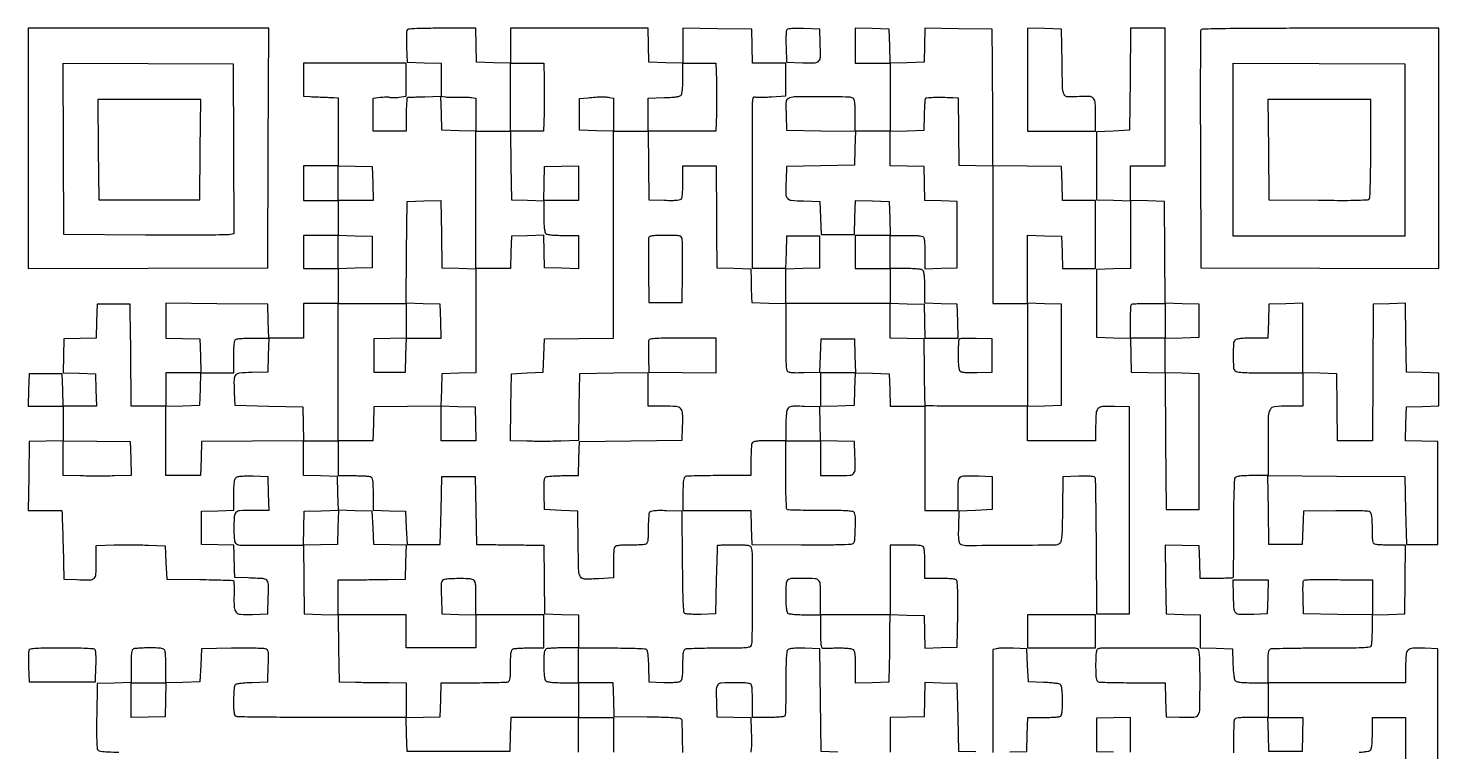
# Model space of a CAD drawing. Extents: x 179 to 1071, y 112 to 1107.
# Drawn here: x 179 to 1071, y 649 to 1107 of the extents above; entities that cross this region are included whole.
import ezdxf

# ---------------------------------------------------------------- set-up
doc = ezdxf.new("R2010")
doc.units = 0

msp = doc.modelspace()

# ---------------------------------------------------------------- linework, layer by layer
for points in [[(592.871427, 648.854837, 0.003575), (592.715739, 659.461046, 0.000954), (592.496557, 668.693724, 0.135061), (592.182915, 669.729091, 0.229245), (591.176082, 670.356762, 0.009458), (586.820349, 670.740348, 0.010976), (580.463718, 671.039146, 0.003023), (570.453905, 671.229091), (549.5, 671.5), (549.216168, 682.25), (548.932337, 693), (537.966168, 693), (527, 693), (527, 704), (527, 715), (547.75, 714.984687, -0.003459), (555.790108, 714.923129, -0.005289), (562.760476, 714.747767, -0.002049), (568.725297, 714.510062, -0.131294), (569.711195, 714.199653, -0.199883), (570.262532, 713.411, -0.01918), (570.684251, 711.055937, -0.019108), (571.012968, 707.800174, -0.00836), (571.211195, 703.464966), (571.5, 693.5), (580.850715, 693.211141, 0.009044), (584.957683, 693.15859, 0.018924), (588.150171, 693.296386, 0.020746), (590.513859, 693.587315, 0.132968), (591.600715, 694.083586, 0.151003), (592.264443, 695.100349, 0.036329), (592.680948, 697.093886, 0.025261), (592.928195, 700.072106, 0.008079), (593, 704.515456, -0.006325), (593.062015, 709.417502, -0.033385), (593.309025, 712.093468, -0.068138), (593.778789, 713.640217, -0.195813), (594.581787, 714.393011, -0.082782), (595.775385, 714.636483, -0.00193), (601.530105, 714.821697, -0.004229), (608.293024, 714.955996, -0.002849), (616.0144, 715, 0.001966), (627.829983, 715.046448, 0.019463), (632.787848, 715.278564, 0.048871), (635.387151, 715.760609, 0.255864), (636.383264, 716.75, 0.071488), (636.866783, 720.059555, 0.000539), (636.901412, 747.519456, 0.000528), (636.877402, 775.007104, 0.073074), (636.39452, 778.25, 0.195116), (635.647364, 779.175652, 0.087221), (634.141371, 779.695381, 0.034876), (631.338704, 779.944303, 0.004715), (625.432612, 780, 0.002243), (621.418572, 779.981992, 0.003634), (618.005916, 779.926563, 0.000679), (615.00525, 779.851928, 0.221139), (614.800293, 779.75, 0.161135), (614.715128, 779.51991, 0.000127), (614.497602, 773.257812, 0.001379), (614.275652, 766.261248, 0.000841), (614.050293, 758), (613.5, 736.5), (604.5, 736.245463, -0.008662), (600.962362, 736.206725, -0.01187), (597.779948, 736.302586, -0.008714), (595.149058, 736.490433, -0.122729), (594.261525, 736.797358, -0.235905), (593.599678, 737.926237, -0.005293), (593.235628, 744.380027, -0.007594), (592.947022, 753.815943, -0.001801), (592.761525, 769.551894), (592.5, 801.5), (582.582645, 801.788231, 0.006827), (577.804805, 801.861823, 0.023663), (574.717063, 801.721018, 0.033714), (572.705135, 801.395734, 0.19692), (571.847958, 800.788231, 0.113628), (571.524864, 799.872203, 0.008287), (571.266219, 797.192658, 0.011234), (571.080753, 793.952971, 0.008261), (571.015313, 790.356989, -0.006483), (570.944731, 785.536466, -0.033702), (570.692539, 782.889392, -0.068336), (570.219983, 781.355355, -0.194682), (569.418213, 780.606989, -0.070701), (568.376466, 780.368294, -0.006434), (565.712778, 780.178303, -0.008233), (562.515192, 780.044336, -0.006352), (559.025201, 780, 0.006824), (554.394852, 779.936805, 0.03479), (551.832752, 779.687898, 0.070258), (550.343123, 779.216173, 0.191652), (549.606989, 778.418213, 0.070627), (549.368316, 777.377262, 0.006463), (549.178303, 774.722095, 0.008255), (549.044338, 771.534757, 0.006374), (549, 768.056918), (549, 759.277411), (539.899759, 758.758539, -0.016913), (530.793393, 758.547836, -0.259067), (528.156213, 760.049659, -0.130618), (527.098585, 763.64142, -0.003462), (526.769563, 780.361515), (526.5, 801.5), (516, 802), (505.5, 802.5), (505.211769, 812.417355, -0.006827), (505.138177, 817.195195, -0.023663), (505.278982, 820.282937, -0.033714), (505.604266, 822.294865, -0.19692), (506.211769, 823.152042, -0.115349), (507.139207, 823.475621, -0.007622), (509.975707, 823.733781, -0.010705), (513.400525, 823.919284, -0.007782), (517.216168, 823.984687), (526.932337, 824), (527.216168, 834.75), (527.5, 845.5), (560, 846), (592.5, 846.5), (592.788833, 855.243181, 0.016288), (592.792504, 863.394003, 0.180768), (591.576308, 866.354446, 0.189805), (588.745043, 867.715759, 0.018261), (580.964816, 868), (571, 868), (571, 878.519502), (571, 889.039005), (549.25, 888.769502), (527.5, 888.5), (527.230293, 867.312025), (526.960586, 846.124049), (515.730293, 845.812025, -0.004067), (510.68452, 845.712899, -0.002552), (504.782148, 845.675092, -0.002561), (498.970959, 845.697288, -0.004677), (494.230211, 845.784032), (483.960423, 846.068065), (484.230211, 867.284032), (484.5, 888.5), (494.5, 889), (504.5, 889.5), (505, 900), (505.5, 910.5), (527.25, 910.769502), (549, 911.039005), (549, 976.519502), (549, 1042), (559.980498, 1042), (570.960995, 1042), (571.230498, 1020.25), (571.5, 998.5), (581.417355, 998.211769, 0.006827), (586.195195, 998.138177, 0.023663), (589.282937, 998.278982, 0.033714), (591.294865, 998.604266, 0.19692), (592.152042, 999.211769, 0.115445), (592.475649, 1000.139851, 0.007585), (592.733781, 1002.985645, 0.010675), (592.919286, 1006.421391, 0.007755), (592.984687, 1010.25), (593, 1020), (603.5, 1020), (614, 1020), (614.059069, 1009.75, 0.000386), (614.094255, 1004.365363, 0.000111), (614.156873, 996.048437, 0.000112), (614.23164, 986.674575, 0.00012), (614.309069, 977.5), (614.5, 955.5), (625.25, 955.216168), (636, 954.932337), (636.086145, 947.716168, 0.001483), (636.13115, 944.696723, 0.001364), (636.195118, 941.591624, 0.001361), (636.267255, 938.822812, 0.004503), (636.336145, 937), (636.5, 933.5), (647.25, 933.216168), (658, 932.932337), (658.06017, 922.216168, -0.000976), (658.077862, 917.387448, -0.000603), (658.080742, 911.710374, -0.000604), (658.070046, 906.101296, -0.001087), (658.045707, 901.5, 0.007949), (658.078806, 897.575575, 0.010999), (658.241836, 894.059082, 0.007766), (658.486549, 891.14769, 0.121161), (658.818182, 890.211769, 0.193052), (659.69042, 889.605124, 0.033427), (661.714187, 889.279649, 0.023561), (664.81016, 889.138626, 0.006865), (669.582645, 889.211769), (679.5, 889.5), (680, 900), (680.5, 910.5), (691, 910.5), (701.5, 910.5), (701.783832, 899.75), (702.067663, 889), (691.033832, 889), (680, 889), (680, 878.466168), (680, 867.932337), (690.75, 868.216168), (701.5, 868.5), (701.785353, 878.783473), (702.070705, 889.066946), (712.785353, 888.783473), (723.5, 888.5), (723.784983, 878.25), (724.069966, 868), (735.034983, 868), (746, 868), (746, 835), (746, 802), (756.5, 802), (767, 802), (767, 812.480948, -0.01319), (767.211645, 820.50249, -0.203196), (768.397028, 822.933469, -0.179688), (771.034911, 823.928151, -0.009927), (780, 823.795054), (788.5, 823.5), (788.5, 813), (788.5, 802.5), (778, 802), (767.5, 801.5), (767.211769, 791.582645, 0.006804), (767.137914, 786.80166, 0.023723), (767.278592, 783.718728, 0.033886), (767.603769, 781.713731, 0.199219), (768.211769, 780.865346, 0.140197), (771.650804, 779.887181, 0.001161), (799.882931, 779.994166, 0.001049), (828.260635, 780.227147, 0.158662), (831.298922, 781.250919, 0.17888), (832.23493, 782.688737, 0.033537), (832.731316, 785.844692, 0.016788), (833.037944, 791.375356, 0.002268), (833.238794, 803), (833.5, 823.5), (843.267408, 823.786422, -0.006325), (848.127114, 823.867423, -0.026442), (851.048093, 823.724606, -0.043392), (852.839797, 823.382893, -0.236571), (853.547406, 822.737058, -0.087283), (853.759013, 821.650155, -0.000357), (853.974048, 809.323785, -0.001773), (854.158687, 795.319998, -0.001114), (854.279998, 778.950636), (854.5, 736.5), (865, 736.5), (875.5, 736.5), (875.5, 802), (875.5, 867.5), (866.016285, 867.790619, 0.019001), (858.389929, 867.734461, 0.19207), (855.552728, 866.450807, 0.17762), (854.2596, 863.514429, 0.015815), (854, 855.30887), (854, 846), (832.5, 846), (811, 846), (811, 856.966168), (811, 867.932337), (821.75, 868.216168), (832.5, 868.5), (832.5, 900.5), (832.5, 932.5), (821.75, 932.783832), (811, 933.067663), (811, 954.567663), (811, 976.067663), (821.75, 975.783832), (832.5, 975.5), (832.784983, 965.25), (833.069966, 955), (843.534983, 955), (854, 955), (854, 976.5), (854, 998), (843.533832, 998), (833.067663, 998), (832.783832, 1008.75), (832.5, 1019.5), (810.75, 1019.769502), (789, 1020.039005), (788.972336, 1041.769502, 0.000708), (788.945769, 1051.645983, 0.000419), (788.887487, 1063.432291, 0.000419), (788.809591, 1075.1967, 0.00072), (788.722336, 1085), (788.5, 1106.5), (767.284032, 1106.769789), (746.068065, 1107.039577), (745.784032, 1096.269789), (745.5, 1085.5), (734.784171, 1085.216515), (724.068343, 1084.93303), (723.784171, 1095.716515), (723.5, 1106.5), (712.75, 1106.783832), (702, 1107.067663), (702, 1096.033832), (702, 1085), (713, 1085), (724, 1085), (724, 1063.5), (724, 1042), (713, 1042), (702, 1042), (702, 1051.940983, 0.00755), (701.93109, 1056.504367, 0.021457), (701.698816, 1059.675924, 0.025944), (701.331373, 1061.843911, 0.20014), (700.75, 1062.667235, 0.137067), (698.007637, 1063.481031, 0.002025), (681.022904, 1063.684634, 0.002818), (664.434444, 1063.722817, 0.090241), (660.465784, 1062.986991, 0.091054), (658.997355, 1062.096905, 0.160687), (658.293129, 1060.8828, 0.055297), (658.075549, 1058.634611, 0.003831), (658.213656, 1052.260933), (658.5, 1042.5), (680.283633, 1042.230404), (702.067266, 1041.960808), (701.783633, 1031.230404), (701.5, 1020.5), (680, 1020), (658.5, 1019.5), (658.204946, 1011, 0.010012), (658.074823, 1002.13313, 0.174565), (659.051258, 999.466432, 0.200378), (661.45705, 998.218122, 0.013827), (669.2603, 997.784869), (679.5, 997.5), (680, 987), (680.5, 976.5), (691, 976.5), (701.5, 976.5), (701.784171, 987.283485), (702.068343, 998.06697), (712.784171, 997.783485), (723.5, 997.5), (723.783832, 986.75), (724.067663, 976), (713.033832, 976), (702, 976), (702, 965.5), (702, 955), (713, 955), (724, 955), (724, 944), (724, 933), (691, 933), (658, 933), (658, 943.966168), (658, 954.932337), (668.75, 955.216168), (679.5, 955.5), (679.5, 965.5), (679.5, 975.5), (669, 975.5), (658.5, 975.5), (658.215017, 965.25), (657.930034, 955), (647.465017, 955), (637, 955), (636.945799, 957.75, -0.00493), (636.902883, 962.107917, -0.000031), (636.905796, 1000.943805, -0.00012), (636.919231, 1036.457722, -0.000834), (636.95903, 1053.856989, -0.004119), (637.030016, 1059.67809, -0.035163), (637.266303, 1062.275247, -0.124487), (637.75277, 1063.398424, -0.331605), (638.545039, 1063.62109, 0.085528), (639.571905, 1063.417455, 0.0073), (642.266743, 1063.389083, 0.009489), (645.502593, 1063.46368, 0.007209), (649.045039, 1063.663844), (658, 1064.299485), (658, 1074.649743), (658, 1085), (647.533832, 1085), (637.067663, 1085), (636.783832, 1095.75), (636.5, 1106.5), (614.75, 1106.769502), (593, 1107.039005), (593, 1095.985671), (593, 1084.932337), (582.25, 1085.216168), (571.5, 1085.5), (571.216168, 1096.25), (570.932337, 1107), (527.466168, 1107), (484, 1107), (484, 1095.966168), (484, 1084.932337), (473.25, 1085.216168), (462.5, 1085.5), (462.216168, 1096.25), (461.932337, 1107), (440.434783, 1107, 0.002494), (429.402026, 1106.944964, 0.012541), (423.23514, 1106.728678, 0.014175), (419.340034, 1106.383111, 0.278792), (418.428774, 1105.674983, 0.081654), (418.239658, 1104.758353, 0.005045), (418.154817, 1101.970602, 0.007376), (418.136178, 1098.631743, 0.005394), (418.210159, 1094.924983), (418.5, 1085.5), (429.25, 1085.216168), (440, 1084.932337), (440, 1074.545624), (440, 1064.158911), (442.75, 1063.649252, 0.029332), (444.174576, 1063.470819, 0.009376), (446.307813, 1063.370042, 0.00932), (448.692594, 1063.346633, 0.010277), (451, 1063.414438, -0.00964), (453.307404, 1063.485181, -0.008744), (455.692187, 1063.470589, -0.008791), (457.825668, 1063.382662, -0.027601), (459.25, 1063.21964), (462, 1062.75), (462, 1052.341168), (462, 1041.932337), (451.25, 1042.216168), (440.5, 1042.5), (440.216927, 1053.175174), (439.933855, 1063.850348), (429.716927, 1063.527571, 0.000717), (425.747339, 1063.396461, 0.001074), (422.28091, 1063.269531, 0.000434), (419.308248, 1063.1517, 0.023806), (418.75, 1063.102397, 0.349635), (418.448551, 1062.786757, 0.004771), (418.220312, 1059.945704, 0.010962), (418.053993, 1056.533043, 0.006694), (418, 1052.5), (418, 1042), (407.5, 1042), (397, 1042), (397, 1052.364076), (397, 1062.728152), (401.47647, 1063.341721, -0.015857), (403.302894, 1063.533288, -0.017193), (405.089122, 1063.601933, -0.016921), (406.616823, 1063.556377, -0.075834), (407.488752, 1063.365943, 0.077915), (408.361276, 1063.179158, 0.017316), (409.891687, 1063.147403, 0.017584), (411.681553, 1063.235262, 0.016161), (413.512282, 1063.449571), (418, 1064.122546), (418, 1074.561273), (418, 1085), (385.5, 1085), (353, 1085), (353, 1074.5), (353, 1064), (357.25, 1063.788296, 0.001158), (359.167431, 1063.697233, 0.000711), (361.426562, 1063.598404, 0.000713), (363.661971, 1063.50699, 0.001274), (365.5, 1063.439142, -0.001185), (367.232676, 1063.375491, -0.000899), (369.132812, 1063.297757, -0.000908), (370.915713, 1063.218363, -0.00212), (372.25, 1063.150846), (375, 1063), (375, 1041.5), (375, 1020), (364, 1020), (353, 1020), (353, 1009), (353, 998), (364, 998), (375, 998), (375, 987), (375, 976), (364, 976), (353, 976), (353, 965.5), (353, 955), (364, 955), (375, 955), (375, 944), (375, 933), (364, 933), (353, 933), (353, 922), (353, 911), (342.033832, 911), (331.067663, 911), (330.783832, 921.75), (330.5, 932.5), (298.25, 932.763853), (266, 933.027706), (266, 922.047685), (266, 911.067663), (276.75, 910.783832), (287.5, 910.5), (287.783832, 899.75), (288.067663, 889), (277.033832, 889), (266, 889), (266, 878.5), (266, 868), (255, 868), (244, 868), (243.972336, 878.75, 0.000987), (243.947046, 884.311876, 0.000308), (243.887487, 892.657812, 0.000308), (243.809485, 901.980201, 0.00034), (243.722336, 911), (243.5, 932.5), (233, 932.5), (222.5, 932.5), (222.216519, 921.784613), (221.933039, 911.069227), (211.716519, 910.784613), (201.5, 910.5), (201.216527, 899.785353), (200.933054, 889.070705), (211.216527, 888.785353), (221.5, 888.5), (221.784983, 878.25), (222.069966, 868), (211.569966, 868), (201.069966, 868), (200.784983, 878.25), (200.5, 888.5), (190, 888.5), (179.5, 888.5), (179.215017, 878.25), (178.930034, 868), (189.965017, 868), (201, 868), (201, 857.033832), (201, 846.067663), (190.25, 845.783832), (179.5, 845.5), (179.230498, 823.75), (178.960995, 802), (189.480498, 802, -0.002225), (193.527856, 801.981992, -0.003605), (196.96856, 801.926563, -0.000668), (199.994672, 801.851937, -0.2212), (200.199707, 801.75, -0.161135), (200.284872, 801.51991, -0.000127), (200.502398, 795.257812, -0.001379), (200.724348, 788.261248, -0.000841), (200.949707, 780), (201.5, 758.5), (209.496645, 758.203496, 0.010813), (218.052059, 758.071426, 0.183704), (220.633476, 759.071317, 0.199029), (221.792914, 761.502685, 0.013013), (222, 769.458512), (222, 779.878919), (233.25, 780.18946, -0.00561), (238.319445, 780.272491, -0.003467), (244.279687, 780.261904, -0.003477), (250.168651, 780.169651, -0.006241), (255, 780), (265.5, 779.5), (266, 769), (266.5, 758.5), (287.40472, 758.261946, -0.002132), (295.453606, 758.135955, -0.003434), (302.310237, 757.952263, -0.000677), (308.333837, 757.741317, -0.189479), (308.79134, 757.541993, -0.186573), (308.979681, 757.116243, -0.003703), (309.076643, 754.704492, -0.008295), (309.122821, 751.852023, -0.005409), (309.085875, 748.559123, 0.01665), (309.176434, 740.517327, 0.180631), (310.424491, 737.581501, 0.193113), (313.250269, 736.285907, 0.019454), (320.804214, 736.214442), (330.5, 736.5), (330.783553, 747.222527, 0.010992), (330.820152, 755.43543, 0.202285), (329.787687, 757.767985, 0.175254), (327.337791, 758.826727, 0.00786), (318, 759.24922), (309.5, 759.5), (309.395178, 764.5, 0.000559), (309.344587, 766.790894, 0.000318), (309.278501, 769.563161, 0.000317), (309.208382, 772.355843, 0.000524), (309.145178, 774.715017), (309, 779.930034), (298.75, 780.215017), (288.5, 780.5), (288.5, 791), (288.5, 801.5), (298.75, 801.784983), (309, 802.069966), (309, 811.912538, -0.007384), (309.070251, 816.669073, -0.024242), (309.315039, 819.800587, -0.035197), (309.72913, 821.876937, -0.153913), (310.399285, 822.916414, -0.132968), (311.486141, 823.412685, -0.020746), (313.849829, 823.703614, -0.018924), (317.042317, 823.84141, -0.009044), (321.149285, 823.788859), (330.5, 823.5), (330.783832, 812.75), (331.067663, 802), (320.650463, 802, 0.012868), (312.705526, 801.795495, 0.196706), (310.269852, 800.64906, 0.176962), (309.204077, 798.071863, 0.01004), (309.013655, 789.317388, 0.022962), (309.288953, 783.099592, 0.225309), (310.58819, 780.899237, 0.145709), (313.436906, 780.002972, 0.008226), (322.785381, 780.012486, -0.002162), (327.243131, 780.071081, -0.001219), (332.651539, 780.105589, -0.001217), (338.108944, 780.113819, -0.001995), (342.730498, 780.091103), (352.960995, 780), (353.230498, 758.25), (353.5, 736.5), (364.23021, 736.216369), (374.96042, 735.932738), (375.23021, 714.716369), (375.5, 693.5), (386, 693.296894, 0.001202), (390.797098, 693.215634, 0.000693), (396.573437, 693.139675, 0.000692), (402.373532, 693.079466, 0.001159), (407.25, 693.046894), (418, 693), (418, 682), (418, 671), (365.081787, 671, -0.001073), (344.681778, 671.043776, -0.001711), (327.24365, 671.178303, -0.000328), (311.872102, 671.3596, -0.088721), (310.581787, 671.606989, -0.19467), (309.780298, 672.355058, -0.069116), (309.312224, 673.882724, -0.033827), (309.069372, 676.524375, -0.00643), (309.015313, 681.356989, -0.007787), (309.077247, 684.947472, -0.010713), (309.252233, 688.170029, -0.007626), (309.495577, 690.838949, -0.115495), (309.800347, 691.711195, -0.199883), (310.589, 692.262532, -0.01918), (312.944063, 692.684251, -0.019108), (316.199826, 693.012968, -0.00836), (320.535034, 693.211195), (330.5, 693.5), (330.784677, 703.722245, 0.003524), (330.921125, 710.283055, 0.049465), (330.720931, 712.629791, 0.16328), (330.07189, 713.796538, 0.128856), (328.784677, 714.471818, 0.05121), (327.181749, 714.672433, 0.002282), (321.589874, 714.770932, 0.003824), (314.944987, 714.806827, 0.002722), (307.5, 714.749574), (288.5, 714.5), (288, 704), (287.5, 693.5), (276.75, 693.216168), (266, 692.932337), (266, 702.384381, 0.00593), (265.955696, 706.119908, 0.007809), (265.821697, 709.524537, 0.005887), (265.632128, 712.361111, 0.0721), (265.393011, 713.418213, 0.191652), (264.656877, 714.216173, 0.070258), (263.167248, 714.687898, 0.03479), (260.605148, 714.936805, 0.006824), (255.974799, 715, 0.006352), (252.484808, 714.955664, 0.008233), (249.287222, 714.821697, 0.006434), (246.623534, 714.631706, 0.070701), (245.581787, 714.393011, 0.20495), (244.767927, 713.602718, 0.063217), (244.302822, 711.919034, 0.030446), (244.059651, 708.973908, 0.005377), (244, 703.426843), (244, 693.067663), (233.25, 692.783832), (222.5, 692.5), (222.230134, 671.888932, 0.002654), (222.14732, 661.250529, 0.012999), (222.288749, 655.238807, 0.016899), (222.604913, 651.452715, 0.19257), (223.306984, 650.160189, 0.152314), (224.567997, 649.641223, 0.006101), (229.570942, 649.260691, 0.008857), (236.190129, 648.955988, 0.003752)], [(527, 649.067663), (527, 660.033832), (527, 671), (505.533832, 671), (484.067663, 671), (483.783832, 660.25), (483.5, 649.5), (451, 649.5), (418.5, 649.5), (418.216515, 660.215829), (417.93303, 670.931657), (428.716515, 671.215829), (439.5, 671.5), (439.783832, 682.25), (440.067663, 693), (460.452044, 693, 0.002775), (468.37797, 693.043995, 0.004131), (475.313163, 693.178303, 0.001846), (481.220801, 693.363378, 0.08304), (482.418213, 693.606989, 0.200263), (483.226524, 694.377876, 0.065784), (483.694084, 695.989192, 0.03193), (483.939172, 698.792715, 0.00584), (484, 704, -0.00584), (484.060828, 709.207285, -0.03193), (484.305916, 712.010808, -0.065784), (484.773476, 713.622124, -0.200263), (485.581787, 714.393011, -0.070946), (486.626193, 714.631778, -0.006338), (489.31865, 714.821697, -0.008159), (492.550804, 714.955669, -0.006277), (496.081787, 715), (505, 715), (505, 725.5), (505, 736), (483.5, 736), (462, 736), (462, 725.5), (462, 715), (440, 715), (418, 715), (418, 725.5), (418, 736), (396.5, 736), (375, 736), (375, 747), (375, 758), (385.25, 758.097508, 0.000362), (389.967406, 758.1458, 0.000201), (395.720312, 758.211168, 0.0002), (401.54442, 758.282022, 0.000324), (406.5, 758.347508), (417.5, 758.5), (417.783473, 769.214647), (418.066946, 779.929295), (407.783473, 780.214647), (397.5, 780.5), (397, 791), (396.5, 801.5), (385.784171, 801.783485), (375.068343, 802.06697), (374.784171, 791.283485), (374.5, 780.5), (363.715822, 780.215822), (352.931643, 779.931643), (353.215822, 790.715822), (353.5, 801.5), (364.283485, 801.784171), (375.06697, 802.068343), (374.783485, 812.784171), (374.5, 823.5), (363.75, 823.783832), (353, 824.067663), (353, 835.019161), (353, 845.970659), (320.75, 845.735329), (288.5, 845.5), (288.216168, 834.75), (287.932337, 824), (276.966168, 824), (266, 824), (266, 845.966168), (266, 867.932337), (276.75, 868.216168), (287.5, 868.5), (287.784983, 878.75), (288.069966, 889), (298.534983, 889), (309, 889), (309, 899.393011, -0.005351), (309.059586, 904.960143, -0.030363), (309.30265, 907.913621, -0.063068), (309.76761, 909.601595, -0.205218), (310.581787, 910.393011, -0.0721), (311.638889, 910.632128, -0.005887), (314.475463, 910.821697, -0.007809), (317.880092, 910.955696, -0.00593), (321.615619, 911), (331.067663, 911), (330.783832, 900.25), (330.5, 889.5), (320.2603, 889.215131, 0.013482), (312.473421, 888.788181, 0.195806), (310.060296, 887.567079, 0.179106), (309.075074, 884.958841, 0.010944), (309.203496, 876.496645), (309.5, 868.5), (331, 868), (352.5, 867.5), (352.783832, 856.75), (353.067663, 846), (364.033832, 846), (375, 846), (375, 889.5), (375, 933), (396.486147, 933), (417.972294, 933), (418.236147, 965.25), (418.5, 997.5), (429.230014, 997.783629), (439.960029, 998.067258), (440.230014, 976.783629), (440.5, 955.5), (451.25, 955.216168), (462, 954.932337), (462, 998.466168), (462, 1042), (473, 1042), (484, 1042), (484, 1063.5), (484, 1085), (494.466168, 1085), (504.932337, 1085), (505.216168, 1074.75, -0.004692), (505.302819, 1070.015589, -0.002561), (505.324862, 1064.20625, -0.002552), (505.286888, 1058.301984, -0.004056), (505.187616, 1053.25), (504.875232, 1042), (494.418114, 1042), (483.960995, 1042), (484.230498, 1020.25), (484.5, 998.5), (494.715817, 998.215394), (504.931635, 997.930789), (505.215817, 1008.715394), (505.5, 1019.5), (516.25, 1019.783832), (527, 1020.067663), (527, 1009.033832), (527, 998), (516, 998), (505, 998), (505, 988.2, 0.008695), (505.074295, 983.928253, 0.018472), (505.311224, 980.630442, 0.019349), (505.671932, 978.200304, 0.150969), (506.2, 977.2, 0.150969), (507.200304, 976.671932, 0.019349), (509.630442, 976.311224, 0.018472), (512.928253, 976.074295, 0.008695), (517.2, 976), (527, 976), (527, 965.466168), (527, 954.932337), (516.25, 955.216168), (505.5, 955.5), (505.214635, 965.784593), (504.92927, 976.069185), (494.714635, 975.784593), (484.5, 975.5), (484.215017, 965.25), (483.930034, 955), (472.965017, 955), (462, 955), (462, 922.033832), (462, 889.067663), (451.25, 888.783832), (440.5, 888.5), (440.215394, 878.284183), (439.930789, 868.068365), (450.715394, 867.784183), (461.5, 867.5), (461.783832, 856.75), (462.067663, 846), (451.033832, 846), (440, 846), (440, 856.977031), (440, 867.954063), (418.75, 867.727031), (397.5, 867.5), (397.216168, 856.75), (396.932337, 846), (385.966168, 846), (375, 846), (375, 835), (375, 824), (384.418213, 824, -0.005951), (388.140776, 823.955695, -0.007831), (391.534475, 823.821697, -0.005915), (394.361889, 823.632106, -0.07203), (395.418213, 823.393011, -0.204941), (396.232062, 822.602756, -0.063222), (396.697172, 820.919218, -0.030449), (396.940347, 817.974376, -0.005378), (397, 812.427994), (397, 802.069966), (407.25, 801.784983), (417.5, 801.5), (418, 791), (418.5, 780.5), (429, 780.5), (439.5, 780.5), (440, 802), (440.5, 823.5), (451, 823.5), (461.5, 823.5), (462, 802), (462.5, 780.5), (473.5, 780.347508, 0.000322), (478.454221, 780.282022, 0.0002), (484.273959, 780.211168, 0.0002), (490.020645, 780.145799, 0.000361), (494.730498, 780.097508), (504.960995, 780), (505.230498, 758.25), (505.5, 736.5), (516.25, 736.216168), (527, 735.932337), (527, 725.466168), (527, 715), (517.581787, 715, 0.005951), (513.859224, 714.955695, 0.007831), (510.465525, 714.821697, 0.005915), (507.638111, 714.632106, 0.07203), (506.581787, 714.393011, 0.195123), (505.779618, 713.642994, 0.068495), (505.309523, 712.105917, 0.033615), (505.062206, 709.449162, 0.006405), (505, 704.593011, 0.009539), (505.075751, 700.62258, 0.019202), (505.315267, 697.499944, 0.020076), (505.678473, 695.177004, 0.148618), (506.2, 694.2, 0.150969), (507.200304, 693.671932, 0.019349), (509.630442, 693.311224, 0.018472), (512.928253, 693.074295, 0.008695), (517.2, 693), (527, 693), (527, 682), (527, 671), (538, 671), (549, 671), (549, 660), (549, 649)], [(1070.5, 627.5), (1070.5, 671), (1070.5, 714.5), (1062.259538, 714.790288, 0.017872), (1054.49937, 714.786195, 0.184841), (1051.608188, 713.557606, 0.185014), (1050.277655, 710.713153, 0.017911), (1050, 702.964816), (1050, 693), (1006.5, 693), (963, 693), (963, 703.393011, -0.005351), (963.059586, 708.960143, -0.030363), (963.30265, 711.913621, -0.063068), (963.76761, 713.601595, -0.205218), (964.581787, 714.393011, -0.086235), (965.829169, 714.638556, -0.000896), (974.749722, 714.821697, -0.002844), (985.051248, 714.95612, -0.00184), (996.974799, 715, 0.001318), (1014.723055, 715.046786, 0.011258), (1022.673153, 715.26776, 0.01785), (1027.211486, 715.659025, 0.277483), (1028.393011, 716.581787, 0.070866), (1028.631754, 717.625328, 0.00637), (1028.821697, 720.308374, 0.008183), (1028.955668, 723.529225, 0.006301), (1029, 727.046804), (1029, 735.930034), (1039.25, 736.215017), (1049.5, 736.5), (1049.769502, 758.25), (1050.039005, 780), (1041.10129, 780, -0.006264), (1037.562834, 780.04433, -0.008146), (1034.324379, 780.178303, -0.006321), (1031.626673, 780.368209, -0.07099), (1030.581787, 780.606989, -0.195813), (1029.778789, 781.359783, -0.068138), (1029.309025, 782.906532, -0.033385), (1029.062015, 785.582498, -0.006325), (1029, 790.484544, 0.008169), (1028.928013, 794.89019, 0.024722), (1028.682005, 797.879508, 0.034669), (1028.271823, 799.894152, 0.153158), (1027.62212, 800.89865, 0.155745), (1026.27761, 801.441468, 0.008655), (1021.705807, 801.70418, 0.010005), (1015.276081, 801.833319, 0.003345), (1005.87212, 801.771094), (985.5, 801.5), (985, 791), (984.5, 780.5), (974, 780.5), (963.5, 780.5), (963.230468, 802.260637), (962.960936, 824.021275), (1006.230468, 823.760637), (1049.5, 823.5), (1050, 802), (1050.5, 780.5), (1060.5, 780.5), (1070.5, 780.5), (1070.5, 813), (1070.5, 845.5), (1060.216527, 845.785353), (1049.933054, 846.070705), (1050.216527, 856.785353), (1050.5, 867.5), (1060.75, 867.784983), (1071, 868.069966), (1071, 878.5), (1071, 888.930034), (1060.75, 889.215017), (1050.5, 889.5), (1050.230401, 911.284767), (1049.960802, 933.069533), (1039.730401, 932.784767), (1029.5, 932.5), (1029.239377, 889.25), (1028.978755, 846), (1018.009265, 846), (1007.039775, 846), (1006.769888, 867.25), (1006.5, 888.5), (995.75, 888.783832), (985, 889.067663), (985, 911.067663), (985, 933.067663), (974.25, 932.783832), (963.5, 932.5), (963.216168, 921.75), (962.932337, 911), (953.166168, 911, 0.008739), (948.911233, 910.925628, 0.018512), (945.623182, 910.688563, 0.01939), (943.199046, 910.32772, 0.150842), (942.2, 909.8, 0.186179), (941.167998, 907.47192, 0.012279), (940.98448, 900, 0.012279), (941.167998, 892.52808, 0.186179), (942.2, 890.2, 0.175156), (943.461896, 889.608073, 0.00933), (947.954487, 889.278846, 0.010454), (954.406919, 889.062069, 0.003169), (964.2, 889), (985, 889), (985, 878.5), (985, 868), (975.934259, 868, 0.022805), (967.156707, 867.599448, 0.246828), (964.274212, 865.730701, 0.124083), (963.148019, 861.576351, 0.004455), (963, 844.964816), (963, 824), (953.122445, 824, 0.007977), (948.6362, 823.928425, 0.020673), (945.411281, 823.691787, 0.024459), (943.151031, 823.318917, 0.16797), (942.201775, 822.743124, 0.163743), (941.71615, 821.484049, 0.0027), (941.425605, 813.864211, 0.005772), (941.217479, 804.032994, 0.002348), (941.151542, 790.64867, -0.000986), (941.125449, 778.80181, -0.001618), (941.051132, 768.774246, -0.000149), (940.952919, 759.802919, -0.195991), (940.819715, 759.486382, -0.188425), (940.210851, 759.219637, -0.00152), (934.852747, 759.019179, -0.005936), (929.362142, 758.895714, -0.00751), (924.284983, 758.9181), (920.069966, 759), (919.784983, 769.25), (919.5, 779.5), (908.730403, 779.784031), (897.960806, 780.068061), (898.230403, 758.284031), (898.5, 736.5), (909.25, 736.216168), (920, 735.932337), (920, 725.501151), (920, 715.069966), (930.25, 714.784983), (940.5, 714.5), (940.790118, 705.054124, 0.010217), (940.980158, 701.34104, 0.013854), (941.312947, 697.999888, 0.010763), (941.722996, 695.259099, 0.131421), (942.162563, 694.304124, 0.163434), (943.144506, 693.69658, 0.027915), (945.338284, 693.310401, 0.021862), (948.534962, 693.07111, 0.00775), (953.122445, 693), (963, 693), (963, 682), (963, 671), (952.606989, 671, 0.005901), (947.346462, 670.937918, 0.026409), (944.273884, 670.702691, 0.045245), (942.419853, 670.288792, 0.227381), (941.668567, 669.578683, 0.083347), (941.44862, 668.494202, 0.001636), (941.275146, 662.811549, 0.003872), (941.145399, 656.159078, 0.002582), (941.095156, 648.537521, -0.002815)], [(691, 649), (680.5, 649.5), (680, 682), (679.5, 714.5), (670.149285, 714.788859, 0.009239), (666.122926, 714.838808, 0.017978), (662.912222, 714.703801, 0.01849), (660.493408, 714.424521, 0.136029), (659.4425, 713.952279, 0.188938), (658.734831, 712.670943, 0.016781), (658.368772, 708.930999, 0.01322), (658.147898, 703.054854, 0.002866), (658.093049, 692.898562, -0.002856), (658.051578, 685.189242, -0.004424), (657.918874, 678.53483, -0.001473), (657.736721, 672.796938, -0.130456), (657.490817, 671.985142, -0.226114), (656.882994, 671.593422, -0.008654), (654.140652, 671.289385, -0.014021), (650.794655, 671.071356, -0.009257), (646.940983, 671), (637, 671), (637, 680.418213, 0.005951), (636.955695, 684.140776, 0.007831), (636.821697, 687.534475, 0.005915), (636.632106, 690.361889, 0.07203), (636.393011, 691.418213, 0.205067), (635.602227, 692.232211, 0.063152), (633.916669, 692.697253, 0.03041), (630.967894, 692.940378, 0.005366), (625.412063, 693, 0.013466), (617.477762, 692.78628, 0.204134), (615.059359, 691.598328, 0.178526), (614.071064, 688.9578, 0.009877), (614.204946, 680), (614.5, 671.5), (625.177465, 671.216904), (635.854929, 670.933808), (636.177465, 662.716904, -0.004601), (636.277948, 659.371834, -0.004994), (636.313247, 656.115653, -0.004709), (636.289349, 653.326002, -0.024204), (636.18678, 651.78319), (635.873561, 649.066381)], [(799.75, 649.216168), (810.5, 649.5), (810.783832, 660.25), (811.067663, 671), (820.452044, 671, 0.005972), (824.161644, 671.044307, 0.007852), (827.544413, 671.178303, 0.005942), (830.36267, 671.367915, 0.07196), (831.418213, 671.606989, 0.195813), (832.221211, 672.359783, 0.068138), (832.690975, 673.906532, 0.033385), (832.937985, 676.582498, 0.006325), (833, 681.484544, 0.008505), (832.927386, 685.753213, 0.022826), (832.685644, 688.781358, 0.029015), (832.29689, 690.878173, 0.160543), (831.695876, 691.837437, 0.131421), (830.740901, 692.277004, 0.010763), (828.000112, 692.687053, 0.013854), (824.65896, 693.019842, 0.010217), (820.945876, 693.209882), (811.5, 693.5), (811, 704), (810.5, 714.5), (802, 714.795054, 0.006878), (798.580699, 714.86667, 0.008052), (795.335938, 714.83773, 0.007225), (792.599467, 714.729659, 0.047969), (791.25, 714.526002), (789, 713.961896), (789, 681.447116), (789, 648.932337)], [(1020.65896, 648.980158, 0.013854), (1024.000112, 649.312947, 0.010763), (1026.740901, 649.722996, 0.131421), (1027.695876, 650.162563, 0.163434), (1028.30342, 651.144506, 0.027915), (1028.689599, 653.338284, 0.021862), (1028.92889, 656.534962, 0.00775), (1029, 661.122445), (1029, 671), (1039.5, 671), (1050, 671), (1050, 650.035184, 0.0045), (1050.149096, 633.467526, 0.119283)]]:
    msp.add_lwpolyline(points, format="xyb")
for points in [[(179, 1030.993714), (179, 954.987428), (254.75, 955.243714), (330.5, 955.5), (330.756286, 1031.25), (331.012572, 1107), (255.006286, 1107), (179, 1107)], [(875.763853, 1074.75), (875.5, 1042.5), (865, 1042), (854.5, 1041.5), (854.5, 1020), (854.5, 998.5), (865.25, 998.216168), (876, 997.932337), (876, 976.5), (876, 955.067663), (865.25, 954.783832), (854.5, 954.5), (854.5, 933), (854.5, 911.5), (865.216508, 911.216508), (875.933016, 910.933016), (876.216508, 900.216508), (876.5, 889.5), (887.239403, 889.216276), (897.978805, 888.932552), (898.239403, 845.716276), (898.5, 802.5), (909, 802.5), (919.5, 802.5), (919.5, 845.5), (919.5, 888.5), (908.75, 888.783832), (898, 889.067663), (898, 900), (898, 910.932337), (908.75, 911.216168), (919.5, 911.5), (919.5, 922), (919.5, 932.5), (908.763809, 932.783692), (898.027617, 933.067383), (897.763809, 965.283692), (897.5, 997.5), (886.75, 997.783832), (876, 998.067663), (876, 1009.033832), (876, 1020), (887, 1020), (898, 1020), (898, 1063.5), (898, 1107), (887.013853, 1107), (876.027706, 1107)], [(223.235953, 1030.25), (223.5, 998.5), (255.5, 998.5), (287.5, 998.5), (287.764047, 1030.25), (288.028094, 1062), (255.5, 1062), (222.971906, 1062)], [(396.783832, 1008.75), (397.067663, 998), (386.033832, 998), (375, 998), (375, 1009.033832), (375, 1020.067663), (385.75, 1019.783832), (396.5, 1019.5)], [(396.5, 965.5), (396.5, 955.5), (385.75, 955.216168), (375, 954.932337), (375, 965.5), (375, 976.067663), (385.75, 975.783832), (396.5, 975.5)], [(418, 922.068815), (418, 911.069966), (407.75, 910.784983), (397.5, 910.5), (397.5, 900), (397.5, 889.5), (407.5, 889.5), (417.5, 889.5), (417.783832, 900.25), (418.067663, 911), (429.067663, 911), (440.067663, 911), (439.783832, 921.75), (439.5, 932.5), (428.75, 932.783832), (418, 933.067663)], [(811, 725.5), (811, 715), (832.5, 715), (854, 715), (854, 725.5), (854, 736), (832.5, 736), (811, 736)], [(265.783832, 682.25), (265.5, 671.5), (254.75, 671.216168), (244, 670.932337), (244, 681.966168), (244, 693), (255.033832, 693), (266.067663, 693)], [(984.783832, 660.25), (984.5, 649.5), (974, 649.5), (963.5, 649.5), (963.216168, 660.25), (962.932337, 671), (974, 671), (985.067663, 671)]]:
    msp.add_lwpolyline(points, close=True)
for points in [[(658.442274, 1105.710164, 0.081166), (658.248144, 1104.773814, 0.005233), (658.158783, 1101.980936, 0.007531), (658.137174, 1098.634259, 0.005535), (658.210159, 1094.924983), (658.5, 1085.5), (668.722245, 1085.215323, 0.013848), (676.5543, 1085.214168, 0.210395), (678.951391, 1086.349379, 0.179386), (679.934656, 1088.971409, 0.009619), (679.795054, 1098), (679.5, 1106.5), (669.232115, 1106.785181, 0.005823), (664.049899, 1106.868732, 0.025951), (661.012272, 1106.724596, 0.043922), (659.172333, 1106.376284, 0.236652)], [(811, 1074.533832), (811, 1042), (832.5, 1042), (854, 1042), (854, 1051.877555, 0.014432), (853.771356, 1059.797107, 0.163546), (852.618852, 1062.666368, 0.210984), (850.101526, 1063.878521, 0.026085), (843.866973, 1063.758369, -0.024932), (836.448224, 1063.59829, -0.273524), (834.027478, 1065.123629, -0.112769), (833.084942, 1068.815605, -0.003153), (832.769563, 1085.361515), (832.5, 1106.5), (821.75, 1106.783832), (811, 1107.067663)], [(920.460009, 1105.75, 0.090591), (920.266358, 1104.709509, 0.000109), (920.198937, 1082.982812, 0.000984), (920.176611, 1058.652573, 0.000605), (920.241394, 1030), (920.5, 955.5), (995.75, 955.243674), (1071, 954.987348), (1071, 1030.993674), (1071, 1107), (995.968615, 1107, 0.000668), (957.448289, 1106.948566, 0.003471), (936.19131, 1106.744245, 0.001205), (921.475143, 1106.465155, 0.305157)], [(308.758677, 1030.77123), (309.017354, 977.04246), (306.758677, 976.494347, -0.057902), (304.987826, 976.276519, -0.000418), (290.035361, 976.188577, -0.001589), (272.903102, 976.156579, -0.001017), (253, 976.223117), (201.5, 976.5), (201.241383, 1030.758691), (200.982767, 1085.017383), (254.741383, 1084.758691), (308.5, 1084.5)], [(614.185662, 1074.25, -0.004782), (614.281931, 1069.356229, -0.002807), (614.308236, 1063.5, -0.002807), (614.268781, 1057.643775, -0.004781), (614.161524, 1052.75), (613.823048, 1042), (592.411524, 1042), (571, 1042), (571, 1052.406293), (571, 1062.812585), (581.037773, 1063.156293, 0.007004), (585.992145, 1063.395461, 0.026018), (589.096394, 1063.751734, 0.040708), (591.075278, 1064.252106, 0.171312), (592.02246, 1065, 0.108976), (592.395389, 1066.034457, 0.009909), (592.695717, 1068.776562, 0.012467), (592.909698, 1072.097849, 0.009438), (592.984687, 1075.75), (593, 1085), (603.435662, 1085), (613.871323, 1085)], [(1049.5, 1030), (1049.5, 975.5), (995.211905, 975.5), (940.92381, 975.5), (940.942857, 1025.75, -0.000032), (940.951538, 1045.331386, -0.000047), (940.961905, 1062.563467, -0.000022), (940.972765, 1077.239555, -0.00086), (940.980952, 1080.508612), (941, 1085.017225), (995.25, 1084.758612), (1049.5, 1084.5)], [(546.25, 1063.310767), (549, 1062.841089), (549, 1052.386713), (549, 1041.932337), (538.25, 1042.216168), (527.5, 1042.5), (527.5, 1052.5), (527.5, 1062.5), (533, 1063.070523, -0.005274), (537.827519, 1063.519879, -0.016036), (541.118438, 1063.685217, -0.022413), (543.729778, 1063.615506, -0.024418)], [(763.730112, 1063.156113), (766.960225, 1063), (767.230112, 1041.75), (767.5, 1020.5), (778.25, 1020.216168), (789, 1019.932337), (789, 976.466168), (789, 933), (800, 933), (811, 933), (811, 900.5), (811, 868), (800.75, 867.932771, -0.00187), (783.088681, 867.88298, -0.001725), (764.945101, 867.962265, -0.000132), (746.905609, 868.108088, -0.196744), (746.308195, 868.358471, -0.191375), (746.158741, 868.704968, -0.000388), (745.987832, 874.749668, -0.002596), (745.835625, 881.574381, -0.001598), (745.723843, 889.60949), (745.5, 910.5), (734.75, 910.783832), (724, 911.067663), (724, 922.067663), (724, 933.067663), (734.75, 932.783832), (745.5, 932.5), (745.783832, 921.75), (746.067663, 911), (756.567663, 911), (767.067663, 911), (766.783832, 921.75), (766.5, 932.5), (756.25, 932.784983), (746, 933.069966), (746, 942.834983, 0.00874), (745.925625, 947.089346, 0.018513), (745.688556, 950.377065, 0.019392), (745.327709, 952.800997, 0.150838), (744.8, 953.8, 0.150969), (743.799696, 954.328068, 0.019349), (741.369558, 954.688776, 0.018472), (738.071747, 954.925705, 0.008695), (733.8, 955), (724, 955), (724, 965.5), (724, 976), (734.393011, 976, -0.005351), (739.960143, 975.940414, -0.030363), (742.913621, 975.69735, -0.063068), (744.601595, 975.23239, -0.205218), (745.393011, 974.418213, -0.071025), (745.631801, 973.372947, -0.006307), (745.821697, 970.671074, -0.008135), (745.955671, 967.427616, -0.006253), (746, 963.883229), (746, 954.930034), (756.25, 955.215017), (766.5, 955.5), (766.5, 976.5), (766.5, 997.5), (756.283481, 997.784613), (746.066961, 998.069227), (745.783481, 1008.784613), (745.5, 1019.5), (734.75, 1019.783832), (724, 1020.067663), (724, 1031), (724, 1041.932337), (734.75, 1042.216168), (745.5, 1042.5), (745.766667, 1052, -0.003223), (745.894825, 1055.712355, -0.00461), (746.060075, 1059.003125, -0.002576), (746.239304, 1061.776087, -0.068563), (746.391035, 1062.5, -0.296273), (747.17939, 1063.100816, -0.00933), (751.406621, 1063.33983, -0.014345), (756.850944, 1063.389564, -0.007185)], [(963.235953, 1030.25), (963.5, 998.5), (994.93202, 998.235498, 0.001697), (1010.901959, 998.155315, 0.00816), (1019.995146, 998.288929, 0.006635), (1026.009704, 998.555446, 0.241447), (1027.166708, 999.235498, 0.134731), (1027.492293, 1000.296498, 0.001088), (1027.738089, 1009.161365, 0.003824), (1027.920853, 1019.372002, 0.002438), (1027.984687, 1031.25), (1028, 1062), (995.485953, 1062), (962.971906, 1062)], [(571.446735, 974.72179, 0.087882), (571.255547, 973.733509, 0.001374), (571.180187, 967.95234, 0.003602), (571.159428, 961.218274, 0.002373), (571.22812, 953.47179), (571.5, 933.5), (582, 933.5), (592.5, 933.5), (592.707154, 952.5, 0.002446), (592.75188, 959.942523, 0.003444), (592.713571, 966.579688, 0.002027), (592.620126, 972.169582, 0.046984), (592.438102, 973.75, 0.134745), (591.786739, 975.012081, 0.155013), (590.613822, 975.681929, 0.048978), (588.252433, 975.950958, 0.00389), (581.949563, 976, 0.006863), (577.206677, 975.934897, 0.023418), (574.128555, 975.705837, 0.031764), (572.135656, 975.333685, 0.243728)], [(898, 922), (898, 911), (887, 911), (876, 911), (876, 921.333333, -0.006022), (876.048276, 925.341612, -0.009111), (876.195833, 928.827083, -0.004516), (876.399803, 931.754503, -0.178563), (876.666667, 932.333333, -0.178563), (877.245497, 932.600197, -0.004516), (880.172917, 932.804167, -0.009111), (883.658388, 932.951724, -0.006022), (887.666667, 933), (898, 933)], [(571.428774, 909.674983, 0.081654), (571.239658, 908.758353, 0.005045), (571.154817, 905.970602, 0.007376), (571.136178, 902.631743, 0.005394), (571.210159, 898.924983), (571.5, 889.5), (592.75, 889.230112), (614, 888.960225), (614, 899.980112), (614, 911), (592.968615, 911, 0.002561), (582.187445, 910.944787, 0.012799), (576.147003, 910.728206, 0.014645), (572.334853, 910.381396, 0.277936)], [(767.699448, 910.366114, 0.174545), (767.42056, 909.773397, 0.005931), (767.205463, 907.166431, 0.010534), (767.050713, 904.03601, 0.007082), (767, 900.455778, 0.008159), (767.071977, 896.045061, 0.025371), (767.319499, 893.082853, 0.036445), (767.73626, 891.097914, 0.15069), (768.399285, 890.083586, 0.132968), (769.486141, 889.587315, 0.020746), (771.849829, 889.296386, 0.018924), (775.042317, 889.15859, 0.009044), (779.149285, 889.211141), (788.5, 889.5), (788.5, 900), (788.5, 910.5), (778.449448, 910.782781, 0.006672), (774.547259, 910.840477, 0.010046), (771.145783, 910.777033, 0.005301), (768.300668, 910.636532, 0.183378)], [(659.054214, 866.1013, 0.087687), (658.642299, 864.843453, 0.011576), (658.309675, 862.047055, 0.013138), (658.077185, 858.681255, 0.010673), (658, 855.065741), (658, 846), (647.606989, 846, 0.005351), (642.039857, 845.940414, 0.030363), (639.086379, 845.69735, 0.063068), (637.398405, 845.23239, 0.205218), (636.606989, 844.418213, 0.07203), (636.367894, 843.361889, 0.005915), (636.178303, 840.534475, 0.007831), (636.044305, 837.140776, 0.005951), (636, 833.418213), (636, 824), (616.081787, 824, 0.00284), (608.334577, 823.955997, 0.004216), (601.5499, 823.821697, 0.001919), (595.775876, 823.636501, 0.082815), (594.581787, 823.393011, 0.205218), (593.76761, 822.601595, 0.063068), (593.30265, 820.913621, 0.030363), (593.059586, 817.960143, 0.005351), (593, 812.393011), (593, 802), (614.466168, 802), (635.932337, 802), (636.216168, 791.25), (636.5, 780.5), (667.940451, 780.285615, 0.002134), (682.193655, 780.24927, 0.006229), (692.029372, 780.388709, 0.003495), (699.326198, 780.634139, 0.164488), (700.690451, 781.15806, 0.20388), (701.612923, 782.94817, 0.009156), (702.004548, 790.026912, 0.013706), (702.070707, 796.956651, 0.087357), (701.401732, 800.395485, 0.258047), (700.372148, 801.261485, 0.030094), (697.282685, 801.678186, 0.016279), (691.821033, 801.904116, 0.002197), (680.343014, 801.954545, -0.002657), (672.432696, 801.996579, -0.004137), (665.61632, 802.125433, -0.001292), (659.721612, 802.300912, -0.13105), (658.941282, 802.53629, -0.246076), (658.545114, 803.205276, -0.002345), (658.267758, 809.051681, -0.00686), (658.06507, 816.040023, -0.003819), (658, 824.559017), (658, 846), (669, 846), (680, 846), (680, 835), (680, 824), (690.480948, 824, 0.01319), (698.50249, 824.211645, 0.203196), (700.933469, 825.397028, 0.179688), (701.928151, 828.034911, 0.009927), (701.795054, 837), (701.5, 845.5), (690.783492, 845.783492), (680.066984, 846.066984), (679.783492, 856.783492), (679.5, 867.5), (669.804214, 867.785558, 0.004922), (664.072513, 867.89791, 0.041315), (661.493115, 867.709725, 0.103221), (660.034994, 867.15901, 0.128846)], [(243.783172, 834.814994), (244.066345, 824.129987), (233.283172, 823.814994, -0.004768), (228.376586, 823.71848, -0.002806), (222.509744, 823.691957, -0.002806), (216.646059, 823.731259, -0.00479), (211.75, 823.838476), (201, 824.176952), (201, 835.108364), (201, 846.039775), (222.25, 845.769888), (243.5, 845.5)], [(724, 758), (724, 736), (702, 736), (680, 736), (680, 746.893011, 0.010004), (679.832924, 755.243014, 0.176168), (678.824126, 757.705792, 0.197722), (676.510737, 758.802983, 0.013113), (669, 759, 0.012165), (661.538603, 758.818438, 0.185199), (659.215227, 757.795048, 0.187091), (658.184213, 755.4847, 0.012459), (658, 748.093011, 0.008834), (658.07454, 743.874423, 0.018598), (658.3119, 740.607477, 0.019478), (658.673038, 738.196308, 0.150566), (659.2, 737.2, 0.150969), (660.200304, 736.671932, 0.019349), (662.630442, 736.311224, 0.018472), (665.928253, 736.074295, 0.008695), (670.2, 736), (680, 736), (680, 725.5, 0.006008), (680.06059, 720.458052, 0.023429), (680.281387, 717.348286, 0.034102), (680.642415, 715.42875, 0.326444), (681.25, 714.931729, 0.01441), (682.088167, 714.910146, 0.000891), (684.577099, 714.922233, 0.001321), (687.542647, 714.949758, 0.000979), (690.820975, 714.99527, -0.011128), (694.372164, 714.972485, -0.01976), (697.29094, 714.773153, -0.020842), (699.521941, 714.437386, -0.126079), (700.570975, 713.941096, -0.151307), (701.261372, 712.882105, -0.037351), (701.68404, 710.82591, -0.024828), (701.93022, 707.693169, -0.007194), (702, 702.843724), (702, 692.932337), (712.75, 693.216168), (723.5, 693.5), (723.677892, 704.5, 0.000684), (723.751286, 709.457938, 0.000422), (723.82471, 715.289626, 0.000423), (723.88753, 721.053324, 0.00076), (723.927892, 725.783832), (724, 736.067663), (734.75, 735.783832), (745.5, 735.5), (745.785365, 725.215407), (746.07073, 714.930815), (756.285365, 715.215407), (766.5, 715.5), (766.77083, 736.428109, 0.002701), (766.849994, 746.928451, 0.012029), (766.714887, 753.091209, 0.012869), (766.427241, 757.095412, 0.230932), (765.77083, 758.162796, 0.114378), (764.862447, 758.481845, 0.00801), (762.156119, 758.73694, 0.011016), (758.885742, 758.920046, 0.008061), (755.25, 758.984687), (746, 759), (746, 767.918213, 0.006277), (745.955669, 771.449196, 0.008159), (745.821697, 774.68135, 0.006338), (745.631778, 777.373807, 0.070946), (745.393011, 778.418213, 0.205218), (744.601595, 779.23239, 0.063068), (742.913621, 779.69735, 0.030363), (739.960143, 779.940414, 0.005351), (734.393011, 780), (724, 780)], [(442.216918, 758.289932, 0.136443), (440.928581, 757.650617, 0.166747), (440.277249, 756.482088, 0.047939), (440.078711, 754.073555, 0.003237), (440.216918, 747.176114), (440.5, 736.5), (451.25, 736.216168), (462, 735.932337), (462, 746.849537, 0.003503), (461.951653, 753.749563, 0.044747), (461.684668, 756.321223, 0.142621), (461.016604, 757.616409, 0.138225), (459.75, 758.369714, 0.058232), (457.026359, 758.768834, 0.00843), (451.407114, 758.838011, 0.009708), (445.743145, 758.702245, 0.036526)], [(1018.25, 758.087065), (1029, 758), (1029, 746.980498), (1029, 735.960995), (1007.25, 736.230498), (985.5, 736.5), (985.211631, 746.428821, -0.004161), (985.131216, 750.310619, -0.005947), (985.129503, 753.755709, -0.003418), (985.182338, 756.653268, -0.086091), (985.33699, 757.428821, -0.272797), (985.934792, 757.90202, -0.014165), (988.473205, 758.178818, -0.016775), (991.946209, 758.341257, -0.007043), (996.625359, 758.337065, 0.000537), (1001.56723, 758.268332, 0.000318), (1007.463387, 758.196417, 0.000318), (1013.347709, 758.132134, 0.000547)], [(962.783832, 747.25), (962.5, 736.5), (954, 736.204946, -0.009853), (945.297933, 736.074461, -0.181232), (942.759773, 737.039357, -0.197098), (941.587919, 739.406171, -0.011981), (941.212485, 747.462486), (940.974218, 758), (952.020941, 758), (963.067663, 758)], [(179.415388, 713.6401, 0.082139), (179.231243, 712.743191, 0.004859), (179.150885, 709.960354, 0.00722), (179.135191, 706.62925, 0.005254), (179.210159, 702.924983), (179.5, 693.5), (200.5, 693.5), (221.5, 693.5), (221.788231, 703.417355, 0.006801), (221.86213, 708.198857, 0.023733), (221.721472, 711.281, 0.033914), (221.396312, 713.284859, 0.199598), (220.788231, 714.131804, 0.127351), (219.75513, 714.452234, 0.002399), (214.063704, 714.694947, 0.00569), (207.384483, 714.871599, 0.003757), (199.705229, 714.929565, 0.002841), (189.755594, 714.873374, 0.013035), (183.987428, 714.657557, 0.014175), (180.282779, 714.316455, 0.277896)], [(855.25, 714.314609, 0.24576), (854.659039, 713.642584, 0.029624), (854.294122, 711.638385, 0.023013), (854.065928, 708.595636, 0.00721), (854, 704.023655, 0.00582), (854.060776, 698.802354, 0.031866), (854.305781, 695.992983, 0.065677), (854.77324, 694.378691, 0.200462), (855.581787, 693.606989, 0.08304), (856.779199, 693.363378, 0.001846), (862.686837, 693.178303, 0.004131), (869.62203, 693.043995, 0.002775), (877.547956, 693), (897.932337, 693), (898.216168, 682.25), (898.5, 671.5), (907, 671.204946, 0.01687), (916.188266, 671.196116, 0.254922), (918.846127, 672.760507, 0.132003), (919.879248, 676.392809, 0.003655), (920, 692.912063, 0.002117), (919.950088, 704.700054, 0.016192), (919.723886, 710.234297, 0.030541), (919.303375, 713.346691, 0.257748), (918.424248, 714.390695, 0.091732), (915.707523, 714.894759, 0.000427), (886.839148, 714.884628, 0.000428), (857.974781, 714.82515, 0.091406)]]:
    msp.add_lwpolyline(points, format="xyb", close=True)
for points in [[(778.25, 649.216168), (767.5, 649.5), (767, 671), (766.5, 692.5), (756.284183, 692.784606), (746.068365, 693.069211), (745.784183, 682.284606), (745.5, 671.5), (734.75, 671.216168), (724, 670.932337), (724, 660), (724, 649.067663)], [(876, 649), (876, 660.033832), (876, 671.067663), (865.25, 670.783832), (854.5, 670.5), (854.5, 660), (854.5, 649.5), (865.25, 649.216168)]]:
    msp.add_lwpolyline(points)

doc.saveas('drawing.dxf')
